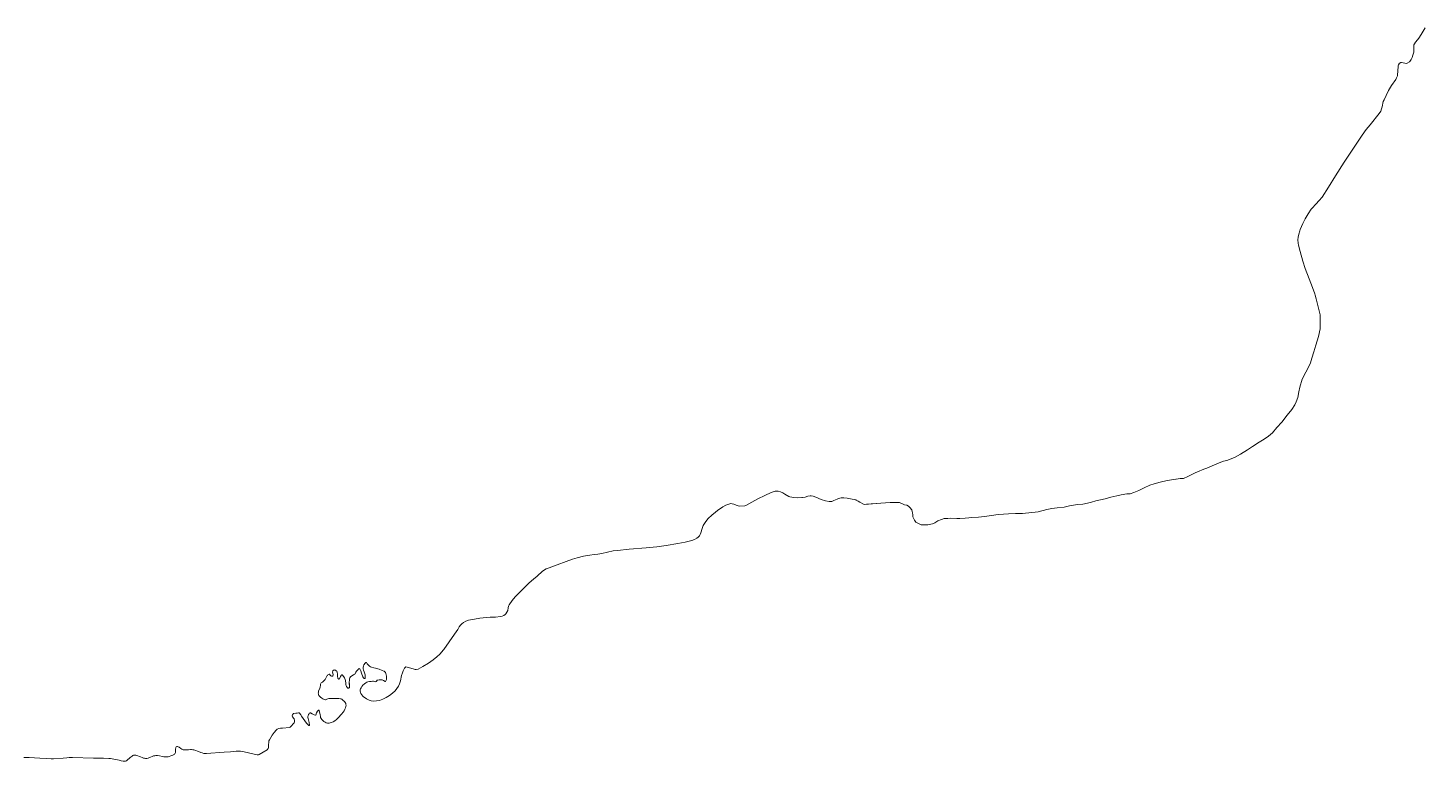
# Model space of a CAD drawing. Header units: metres. Extents: x 3 to 1027712, y 40 to 4430649.
# Drawn here: x 1022447.5 to 1022864.3, y 4429827.6 to 4430046.9 of the extents above; entities that cross this region are included whole.
import ezdxf

# ---------------------------------------------------------------- set-up
doc = ezdxf.new("R2010")
doc.units = ezdxf.units.M
doc.header["$MEASUREMENT"] = 0
doc.layers.add('RN_LIC_5_km', color=7, linetype='Continuous', lineweight=9, true_color=0xe5f2bf)
doc.layers.add('RN_ZEPA_5_km', color=7, linetype='Continuous', lineweight=9, true_color=0xc2d3f2)

msp = doc.modelspace()

# ---------------------------------------------------------------- linework, layer by layer
at = {"layer": 'RN_LIC_5_km'}
msp.add_lwpolyline([(1022865.21, 4430046.88), (1022864.01, 4430044.94), (1022863.32, 4430043.83), (1022862.95, 4430043.33), (1022862.32, 4430042.57), (1022861.98, 4430042.07), (1022861.87, 4430041.81), (1022861.79, 4430041.25), (1022861.84, 4430040.36), (1022861.78, 4430039.63), (1022861.57, 4430038.75), (1022861.35, 4430038.02), (1022861.05, 4430037.4), (1022860.67, 4430036.86), (1022860.5, 4430036.68), (1022859.84, 4430036.34), (1022859.62, 4430036.27), (1022858.62, 4430036.4), (1022858.17, 4430036.51), (1022857.94, 4430036.5), (1022857.62, 4430036.33), (1022857.57, 4430036.29), (1022857.28, 4430035.87), (1022857.14, 4430035.53), (1022857, 4430033.88), (1022856.99, 4430032.98), (1022856.91, 4430032.5), (1022856.69, 4430031.94), (1022856.41, 4430031.48), (1022855.19, 4430029.65), (1022854.3, 4430028.19), (1022854.17, 4430027.94), (1022852.95, 4430025.39), (1022852.7, 4430024.82), (1022852.33, 4430023.29), (1022852.17, 4430022.63), (1022851.91, 4430022.01), (1022851.47, 4430021.31), (1022848.74, 4430017.87), (1022847.56, 4430016.45), (1022846.33, 4430014.78), (1022841.03, 4430006.73), (1022838.37, 4430002.63), (1022836.27, 4429999.22), (1022834.44, 4429996.27), (1022834.35, 4429996.13), (1022833.67, 4429995.31), (1022832.39, 4429994.05), (1022831.5, 4429993.07), (1022831.18, 4429992.65), (1022830.2, 4429991.24), (1022829.32, 4429989.77), (1022828.62, 4429988.4), (1022827.84, 4429986.55), (1022827.71, 4429986.2), (1022827.41, 4429985.19), (1022827.24, 4429984.29), (1022827.18, 4429983.51), (1022827.27, 4429982.52), (1022827.38, 4429981.95), (1022827.82, 4429980), (1022828.64, 4429977.1), (1022828.65, 4429977.08), (1022829.34, 4429974.96), (1022830.53, 4429971.8), (1022831.54, 4429969.29), (1022832.24, 4429967.34), (1022832.37, 4429966.92), (1022832.62, 4429965.83), (1022833.85, 4429961.08), (1022833.86, 4429959.55), (1022833.87, 4429958.11), (1022833.86, 4429956.85), (1022833.3, 4429954.56), (1022832.57, 4429952), (1022831.9, 4429949.97), (1022831.3, 4429948.13), (1022830.94, 4429946.76), (1022830.31, 4429945.45), (1022829.51, 4429943.96), (1022828.48, 4429941.82), (1022827.75, 4429939.43), (1022827.48, 4429938.06), (1022827.15, 4429936.33), (1022826.69, 4429935.04), (1022826.21, 4429934.19), (1022825.31, 4429932.78), (1022823.99, 4429931.07), (1022822.33, 4429928.98), (1022820.91, 4429927.36), (1022819.58, 4429925.74), (1022818.38, 4429924.76), (1022817.09, 4429923.86), (1022815.54, 4429922.94), (1022813.64, 4429921.74), (1022812.08, 4429920.73), (1022810.01, 4429919.42), (1022808.19, 4429918.4), (1022805.91, 4429917.52), (1022804.94, 4429917.28), (1022803.62, 4429916.83), (1022801.52, 4429915.88), (1022800.47, 4429915.45), (1022798.54, 4429914.69), (1022797.66, 4429914.36), (1022796.44, 4429913.83), (1022794.87, 4429913), (1022794.26, 4429912.69), (1022792.95, 4429912.15), (1022792.05, 4429912.09), (1022790.09, 4429911.78), (1022788.13, 4429911.56), (1022786, 4429911.05), (1022784.23, 4429910.57), (1022782.92, 4429910.12), (1022781.17, 4429909.29), (1022779.6, 4429908.55), (1022778.11, 4429907.91), (1022777.06, 4429907.57), (1022776.07, 4429907.5), (1022774.38, 4429907.21), (1022773.05, 4429906.94), (1022771.27, 4429906.55), (1022769.6, 4429906.08), (1022766.76, 4429905.44), (1022765.43, 4429905.08), (1022764.29, 4429904.73), (1022762.86, 4429904.45), (1022761.25, 4429904.35), (1022758.85, 4429903.91), (1022757.26, 4429903.54), (1022755.2, 4429903.31), (1022753.6, 4429903.11), (1022752.08, 4429902.83), (1022749.51, 4429902.2), (1022744.87, 4429901.62), (1022743.97, 4429901.65), (1022742.71, 4429901.66), (1022740.65, 4429901.52), (1022739.13, 4429901.41), (1022737.6, 4429901.31), (1022735.55, 4429901.08), (1022734.21, 4429900.9), (1022732.6, 4429900.7), (1022731.71, 4429900.56), (1022729.74, 4429900.42), (1022728.76, 4429900.36), (1022727.68, 4429900.28), (1022726.07, 4429900.17), (1022725.17, 4429900.2), (1022723.36, 4429900.26), (1022722.47, 4429900.2), (1022721.39, 4429900.13), (1022720.6, 4429899.9), (1022719.55, 4429899.46), (1022718.6, 4429898.86), (1022717.9, 4429898.54), (1022716.57, 4429898.27), (1022715.4, 4429898.29), (1022714.59, 4429898.23), (1022714.5, 4429898.22), (1022713, 4429899.11), (1022712.6, 4429899.63), (1022712.29, 4429900.24), (1022712.08, 4429900.67), (1022712.04, 4429901.3), (1022711.92, 4429901.83), (1022711.89, 4429902.28), (1022711.77, 4429902.72), (1022711.17, 4429903.49), (1022710.79, 4429903.83), (1022710.23, 4429904.15), (1022709.59, 4429904.29), (1022708.04, 4429904.9), (1022706.7, 4429904.99), (1022705.23, 4429904.98), (1022702.45, 4429904.75), (1022698.22, 4429904.42), (1022697.63, 4429904.38), (1022697.59, 4429904.37), (1022697.28, 4429904.4), (1022696.24, 4429905.02), (1022695.75, 4429905.38), (1022695.16, 4429905.66), (1022694.98, 4429905.7), (1022693.4, 4429906.09), (1022692.38, 4429906.27), (1022691.38, 4429906.34), (1022690.67, 4429906.3), (1022689.84, 4429906.13), (1022689.44, 4429905.99), (1022688.42, 4429905.5), (1022687.81, 4429905.27), (1022687.54, 4429905.22), (1022687.01, 4429905.22), (1022685.91, 4429905.46), (1022684.63, 4429905.86), (1022683.01, 4429906.52), (1022682.24, 4429906.82), (1022681.62, 4429906.97), (1022681.39, 4429906.98), (1022680.64, 4429906.85), (1022679.83, 4429906.57), (1022679.08, 4429906.42), (1022678.84, 4429906.4), (1022677.48, 4429906.37), (1022676.46, 4429906.43), (1022675.31, 4429906.62), (1022674.96, 4429906.71), (1022673.78, 4429907.46), (1022673.18, 4429907.82), (1022672.45, 4429908.11), (1022671.83, 4429908.31), (1022671.43, 4429908.36), (1022670.9, 4429908.31), (1022669.72, 4429907.91), (1022667.79, 4429907.05), (1022665.74, 4429906.03), (1022662.14, 4429904.03), (1022661.79, 4429903.91), (1022660.13, 4429903.85), (1022660.12, 4429903.85), (1022659.24, 4429904.12), (1022658.5, 4429904.46), (1022658.06, 4429904.59), (1022657.64, 4429904.6), (1022657.03, 4429904.45), (1022656.15, 4429904.12), (1022655.29, 4429903.67), (1022653.7, 4429902.59), (1022653.05, 4429902.09), (1022651.93, 4429901.15), (1022650.91, 4429900.15), (1022650.13, 4429899.25), (1022649.73, 4429898.68), (1022649.4, 4429898.06), (1022649.07, 4429897.13), (1022648.68, 4429895.9), (1022648.48, 4429895.41), (1022648.25, 4429894.98), (1022647.88, 4429894.57), (1022647.46, 4429894.25), (1022646.74, 4429893.84), (1022645.98, 4429893.54), (1022643.96, 4429893.07), (1022641.77, 4429892.66), (1022638.35, 4429892.08), (1022635.56, 4429891.7), (1022632.34, 4429891.37), (1022627.26, 4429890.97), (1022623.78, 4429890.62), (1022622.52, 4429890.46), (1022619.11, 4429889.71), (1022617.84, 4429889.46), (1022616.83, 4429889.35), (1022615.52, 4429889.21), (1022613.65, 4429888.86), (1022611.7, 4429888.4), (1022610.32, 4429888), (1022603.82, 4429885.56), (1022603.62, 4429885.48), (1022602.43, 4429885.06), (1022601.91, 4429884.82), (1022601.24, 4429884.36), (1022599.81, 4429883), (1022599.71, 4429882.92), (1022599.62, 4429882.84), (1022598.75, 4429882.15), (1022597.22, 4429880.79), (1022595.74, 4429879.34), (1022593.2, 4429876.71), (1022592.31, 4429875.64), (1022591.36, 4429874.34), (1022591.18, 4429873.9), (1022591.1, 4429873.42), (1022590.94, 4429872.66), (1022590.73, 4429872.11), (1022590.42, 4429871.61), (1022590.23, 4429871.42), (1022589.79, 4429871.14), (1022589.33, 4429870.98), (1022588.75, 4429870.87), (1022587.3, 4429870.7), (1022585.68, 4429870.61), (1022582.64, 4429870.35), (1022581, 4429870.1), (1022579.2, 4429869.72), (1022578.44, 4429869.44), (1022577.72, 4429869.05), (1022577.19, 4429868.64), (1022576.85, 4429868.29), (1022576.47, 4429867.77), (1022576.02, 4429866.99), (1022575.06, 4429865.56), (1022571.86, 4429861.01), (1022571.78, 4429860.9), (1022570.67, 4429859.62), (1022569.78, 4429858.79), (1022568.63, 4429857.89), (1022567.22, 4429856.93), (1022565.56, 4429855.94), (1022564.16, 4429855.14), (1022563.63, 4429855.01), (1022563.28, 4429855.05), (1022562.67, 4429855.24), (1022560.54, 4429855.76), (1022560.36, 4429855.67), (1022560.13, 4429855.45), (1022560.12, 4429855.44), (1022559.67, 4429854.6), (1022559.46, 4429854), (1022559.23, 4429853.2), (1022558.89, 4429851.66), (1022558.62, 4429850.7), (1022558.31, 4429850.02), (1022557.84, 4429849.3), (1022557.27, 4429848.64), (1022556.53, 4429847.96), (1022555.63, 4429847.27), (1022554.57, 4429846.6), (1022553.6, 4429846.13), (1022552.6, 4429845.78), (1022551.76, 4429845.6), (1022550.94, 4429845.55), (1022550.13, 4429845.64), (1022549.53, 4429845.83), (1022548.94, 4429846.11), (1022548.76, 4429846.23), (1022547.76, 4429846.89), (1022547.65, 4429847.02), (1022547.29, 4429847.47), (1022547.07, 4429847.84), (1022546.91, 4429848.21), (1022546.85, 4429848.52), (1022546.85, 4429848.6), (1022546.87, 4429848.97), (1022546.95, 4429849.21), (1022547.11, 4429849.52), (1022547.36, 4429849.9), (1022547.68, 4429850.28), (1022548.11, 4429850.71), (1022548.52, 4429851.02), (1022548.81, 4429851.17), (1022549.16, 4429851.3), (1022549.59, 4429851.39), (1022550.17, 4429851.46), (1022550.54, 4429851.51), (1022550.79, 4429851.47), (1022551.01, 4429851.39), (1022551.45, 4429851.29), (1022551.61, 4429851.38), (1022551.7, 4429851.5), (1022551.97, 4429851.79), (1022552.09, 4429851.82), (1022552.54, 4429851.89), (1022552.96, 4429851.91), (1022553.4, 4429851.89), (1022553.61, 4429851.8), (1022553.78, 4429851.68), (1022554.27, 4429851.41), (1022554.36, 4429851.43), (1022554.4, 4429851.46), (1022554.53, 4429851.61), (1022554.62, 4429851.8), (1022554.69, 4429852.05), (1022554.7, 4429852.12), (1022554.75, 4429852.65), (1022554.73, 4429853.02), (1022554.66, 4429853.43), (1022554.53, 4429853.79), (1022554.4, 4429854.06), (1022554.19, 4429854.34), (1022554.03, 4429854.48), (1022553.96, 4429854.52), (1022553.44, 4429854.74), (1022552.49, 4429855.08), (1022551.45, 4429855.4), (1022550.92, 4429855.55), (1022550.24, 4429855.72), (1022549.96, 4429855.84), (1022549.65, 4429856.04), (1022549.35, 4429856.31), (1022548.96, 4429856.71), (1022548.87, 4429856.87), (1022548.78, 4429857.12), (1022548.71, 4429857.12), (1022548.57, 4429857.09), (1022548.4, 4429856.98), (1022548.19, 4429856.77), (1022547.99, 4429856.5), (1022547.93, 4429856.38), (1022547.8, 4429856.03), (1022547.75, 4429855.68), (1022547.74, 4429855.34), (1022547.76, 4429855.21), (1022547.86, 4429854.76), (1022548.02, 4429854.33), (1022548.33, 4429853.44), (1022548.37, 4429853.14), (1022548.36, 4429852.78), (1022548.3, 4429852.45), (1022548.19, 4429852.35), (1022548.08, 4429852.35), (1022547.91, 4429852.37), (1022547.8, 4429852.45), (1022547.79, 4429852.49), (1022547.66, 4429852.79), (1022547.27, 4429853.92), (1022547.04, 4429854.58), (1022546.78, 4429855.17), (1022546.68, 4429855.25), (1022546.56, 4429855.27), (1022546.42, 4429855.25), (1022546.37, 4429855.22), (1022546.2, 4429855.05), (1022545.79, 4429854.53), (1022545.59, 4429854.24), (1022545.46, 4429853.95), (1022545.31, 4429853.71), (1022545.15, 4429853.59), (1022544.82, 4429853.38), (1022544.3, 4429853.1), (1022543.92, 4429852.82), (1022543.74, 4429852.5), (1022543.65, 4429852.24), (1022543.61, 4429851.92), (1022543.58, 4429851.1), (1022543.62, 4429850.59), (1022543.67, 4429849.79), (1022543.62, 4429849.65), (1022543.51, 4429849.51), (1022543.46, 4429849.48), (1022543.32, 4429849.44), (1022543.2, 4429849.47), (1022543.05, 4429849.56), (1022542.77, 4429849.94), (1022542.66, 4429850.2), (1022542.58, 4429850.45), (1022542.51, 4429850.8), (1022542.41, 4429851.7), (1022542.32, 4429852.03), (1022542.13, 4429852.51), (1022541.97, 4429852.78), (1022541.56, 4429853.33), (1022541.41, 4429853.45), (1022541.31, 4429853.43), (1022541.28, 4429853.41), (1022541.13, 4429853.18), (1022540.97, 4429852.91), (1022540.54, 4429852.15), (1022540.46, 4429852.11), (1022540.37, 4429852.15), (1022540.24, 4429852.27), (1022540.19, 4429852.38), (1022540.13, 4429852.56), (1022540.09, 4429852.91), (1022540.04, 4429853.57), (1022539.92, 4429854.18), (1022539.82, 4429854.46), (1022539.66, 4429854.65), (1022539.5, 4429854.76), (1022539.27, 4429854.84), (1022539.06, 4429854.86), (1022538.92, 4429854.83), (1022538.79, 4429854.73), (1022538.67, 4429854.58), (1022538.63, 4429854.49), (1022538.58, 4429854.31), (1022538.61, 4429854.16), (1022538.68, 4429853.95), (1022538.81, 4429853.44), (1022538.8, 4429853.39), (1022538.68, 4429853.14), (1022538.56, 4429853.04), (1022538.42, 4429853.01), (1022538.3, 4429853.04), (1022538.09, 4429853.16), (1022538.01, 4429853.22), (1022537.88, 4429853.35), (1022537.69, 4429853.57), (1022537.6, 4429853.56), (1022537.42, 4429853.51), (1022537.22, 4429853.38), (1022537.04, 4429853.22), (1022537.01, 4429853.18), (1022536.81, 4429852.83), (1022536.61, 4429852.39), (1022536.35, 4429851.98), (1022535.88, 4429851.47), (1022535.58, 4429851.24), (1022535.22, 4429850.97), (1022535.07, 4429850.77), (1022534.99, 4429850.59), (1022534.94, 4429850.27), (1022534.88, 4429849.74), (1022534.81, 4429849.38), (1022534.68, 4429849.11), (1022534.41, 4429848.51), (1022534.34, 4429848.23), (1022534.32, 4429847.92), (1022534.35, 4429847.71), (1022534.42, 4429847.42), (1022534.52, 4429847.23), (1022534.65, 4429847.07), (1022535.01, 4429846.7), (1022535.38, 4429846.4), (1022535.7, 4429846.2), (1022536.05, 4429846.05), (1022536.35, 4429845.98), (1022536.49, 4429845.97), (1022536.72, 4429846), (1022536.92, 4429846.09), (1022537.5, 4429846.31), (1022537.7, 4429846.32), (1022539.28, 4429846.32), (1022539.8, 4429846.31), (1022540.51, 4429846.33), (1022540.94, 4429846.28), (1022541.18, 4429846.19), (1022541.32, 4429846.11), (1022541.76, 4429845.77), (1022542.12, 4429845.41), (1022542.37, 4429845.09), (1022542.51, 4429844.81), (1022542.58, 4429844.53), (1022542.61, 4429844.35), (1022542.56, 4429843.96), (1022542.47, 4429843.57), (1022542.3, 4429843.17), (1022542.05, 4429842.69), (1022541.71, 4429842.2), (1022541.26, 4429841.63), (1022541.2, 4429841.55), (1022540.33, 4429840.62), (1022539.76, 4429840.09), (1022539.26, 4429839.7), (1022538.77, 4429839.39), (1022538.27, 4429839.14), (1022537.87, 4429839.02), (1022537.62, 4429838.96), (1022537.3, 4429838.94), (1022537.03, 4429838.98), (1022536.69, 4429839.09), (1022536.34, 4429839.26), (1022536.01, 4429839.48), (1022535.61, 4429839.82), (1022535.37, 4429840.09), (1022535.14, 4429840.39), (1022535.03, 4429840.67), (1022534.95, 4429840.99), (1022534.85, 4429841.54), (1022534.79, 4429841.86), (1022534.56, 4429842.78), (1022534.47, 4429842.84), (1022534.39, 4429842.83), (1022534.26, 4429842.72), (1022534.07, 4429842.5), (1022533.79, 4429842.09), (1022533.71, 4429841.87), (1022533.66, 4429841.59), (1022533.56, 4429841.34), (1022533.48, 4429841.32), (1022533.06, 4429841.45), (1022532.45, 4429841.71), (1022532.02, 4429842.03), (1022531.93, 4429842.03), (1022531.8, 4429841.97), (1022531.64, 4429841.84), (1022531.47, 4429841.6), (1022531.41, 4429841.52), (1022531.26, 4429841.18), (1022531.22, 4429840.95), (1022531.23, 4429840.65), (1022531.28, 4429840.38), (1022531.56, 4429839.19), (1022531.7, 4429838.36), (1022531.62, 4429838.26), (1022531.54, 4429838.28), (1022531.37, 4429838.39), (1022531.11, 4429838.63), (1022530.82, 4429838.96), (1022529.28, 4429841.08), (1022529.09, 4429841.44), (1022528.74, 4429841.97), (1022528.64, 4429842.04), (1022528.58, 4429842.06), (1022528.4, 4429842.07), (1022528.05, 4429841.98), (1022527.65, 4429841.92), (1022526.95, 4429841.8), (1022526.79, 4429841.71), (1022526.68, 4429841.58), (1022526.6, 4429841.4), (1022526.54, 4429841.17), (1022526.54, 4429841.02), (1022526.59, 4429840.88), (1022527.04, 4429840.4), (1022527.09, 4429840.25), (1022527.22, 4429839.79), (1022527.25, 4429839.49), (1022527.19, 4429839.25), (1022527.09, 4429839.03), (1022525.99, 4429837.82), (1022525.92, 4429837.75), (1022525.75, 4429837.62), (1022523.6, 4429837.49), (1022523, 4429837.49), (1022522.55, 4429837.41), (1022522.06, 4429837.15), (1022521.76, 4429836.88), (1022521.1, 4429836.17), (1022520.54, 4429835.41), (1022519.72, 4429833.95), (1022519.56, 4429833.63), (1022519.43, 4429832.09), (1022519.39, 4429831.61), (1022519.31, 4429831.33), (1022519.02, 4429831.02), (1022516.62, 4429829.6), (1022516.47, 4429829.51), (1022516.2, 4429829.46), (1022516.09, 4429829.48), (1022512.2, 4429830.39), (1022511.57, 4429830.51), (1022511.1, 4429830.56), (1022510.46, 4429830.58), (1022509.82, 4429830.57), (1022509.02, 4429830.52), (1022508.05, 4429830.43), (1022506.16, 4429830.26), (1022500.91, 4429829.85), (1022500.87, 4429829.84), (1022500.41, 4429829.87), (1022500.08, 4429829.93), (1022499.63, 4429830.05), (1022499.19, 4429830.21), (1022498.53, 4429830.47), (1022497.43, 4429830.89), (1022497.1, 4429830.97), (1022496.85, 4429831.02), (1022496.46, 4429831.05), (1022496.07, 4429831.05), (1022495.52, 4429831.01), (1022494.15, 4429830.95), (1022493.94, 4429830.98), (1022493.73, 4429831.06), (1022493.53, 4429831.16), (1022493.27, 4429831.34), (1022492.69, 4429831.75), (1022492.39, 4429831.92), (1022492.21, 4429831.97), (1022492.05, 4429831.99), (1022492, 4429831.98), (1022491.86, 4429831.91), (1022491.79, 4429831.83), (1022491.75, 4429831.72), (1022491.7, 4429831.51), (1022491.68, 4429831.27), (1022491.65, 4429830.71), (1022491.59, 4429830.17), (1022491.51, 4429829.94), (1022491.39, 4429829.75), (1022491.28, 4429829.65), (1022491.22, 4429829.61), (1022490.81, 4429829.41), (1022490.2, 4429829.14), (1022489.78, 4429829), (1022489.43, 4429828.91), (1022489.08, 4429828.86), (1022488.87, 4429828.84), (1022488.52, 4429828.85), (1022488.16, 4429828.89), (1022487.71, 4429828.97), (1022486.81, 4429829.17), (1022486.27, 4429829.26), (1022485.92, 4429829.28), (1022485.74, 4429829.27), (1022485.42, 4429829.23), (1022485.09, 4429829.14), (1022484.7, 4429829), (1022484.14, 4429828.76), (1022483.43, 4429828.49), (1022483.11, 4429828.42), (1022482.98, 4429828.4), (1022482.68, 4429828.4), (1022482.37, 4429828.44), (1022482.06, 4429828.52), (1022481.65, 4429828.67), (1022481.13, 4429828.9), (1022480.12, 4429829.32), (1022479.82, 4429829.39), (1022479.52, 4429829.41), (1022479.35, 4429829.41), (1022479.08, 4429829.35), (1022478.91, 4429829.27), (1022478.66, 4429829.12), (1022478.42, 4429828.93), (1022478.09, 4429828.65), (1022477.12, 4429827.82), (1022476.96, 4429827.72), (1022476.69, 4429827.63), (1022476.51, 4429827.6), (1022476.39, 4429827.6), (1022476.02, 4429827.64), (1022475.4, 4429827.74), (1022474.77, 4429827.87), (1022472.21, 4429828.39), (1022471.95, 4429828.41), (1022471.73, 4429828.42), (1022470.1, 4429828.46), (1022467.12, 4429828.52), (1022460.84, 4429828.68), (1022459.84, 4429828.67), (1022459.17, 4429828.63), (1022458.01, 4429828.52), (1022455.18, 4429828.3), (1022454.68, 4429828.3), (1022454.51, 4429828.31), (1022452.94, 4429828.38), (1022451.03, 4429828.49), (1022447.87, 4429828.66), (1022446.27, 4429828.71)], dxfattribs=at)
at = {"layer": 'RN_ZEPA_5_km'}
msp.add_lwpolyline([(1022865.21, 4430046.88), (1022864.01, 4430044.94), (1022863.32, 4430043.83), (1022862.95, 4430043.33), (1022862.32, 4430042.57), (1022861.98, 4430042.07), (1022861.87, 4430041.81), (1022861.79, 4430041.25), (1022861.84, 4430040.36), (1022861.78, 4430039.63), (1022861.57, 4430038.75), (1022861.35, 4430038.02), (1022861.05, 4430037.4), (1022860.67, 4430036.86), (1022860.5, 4430036.68), (1022859.84, 4430036.34), (1022859.62, 4430036.27), (1022858.62, 4430036.4), (1022858.17, 4430036.51), (1022857.94, 4430036.5), (1022857.62, 4430036.33), (1022857.57, 4430036.29), (1022857.28, 4430035.87), (1022857.14, 4430035.53), (1022857, 4430033.88), (1022856.99, 4430032.98), (1022856.91, 4430032.5), (1022856.69, 4430031.94), (1022856.41, 4430031.48), (1022855.19, 4430029.65), (1022854.3, 4430028.19), (1022854.17, 4430027.94), (1022852.95, 4430025.39), (1022852.7, 4430024.82), (1022852.33, 4430023.29), (1022852.17, 4430022.63), (1022851.91, 4430022.01), (1022851.47, 4430021.31), (1022848.74, 4430017.87), (1022847.56, 4430016.45), (1022846.33, 4430014.78), (1022841.03, 4430006.73), (1022838.37, 4430002.63), (1022836.27, 4429999.22), (1022834.44, 4429996.27), (1022834.35, 4429996.13), (1022833.67, 4429995.31), (1022832.39, 4429994.05), (1022831.5, 4429993.07), (1022831.18, 4429992.65), (1022830.2, 4429991.24), (1022829.32, 4429989.77), (1022828.62, 4429988.4), (1022827.84, 4429986.55), (1022827.71, 4429986.2), (1022827.41, 4429985.19), (1022827.24, 4429984.29), (1022827.18, 4429983.51), (1022827.27, 4429982.52), (1022827.38, 4429981.95), (1022827.82, 4429980), (1022828.65, 4429977.08), (1022829.34, 4429974.96), (1022830.53, 4429971.8), (1022831.54, 4429969.29), (1022832.24, 4429967.34), (1022832.37, 4429966.92), (1022832.62, 4429965.83), (1022833.85, 4429961.08), (1022833.86, 4429959.55), (1022833.87, 4429958.11), (1022833.86, 4429956.85), (1022833.3, 4429954.56), (1022832.57, 4429952), (1022831.9, 4429949.97), (1022831.3, 4429948.13), (1022830.94, 4429946.76), (1022830.31, 4429945.45), (1022829.51, 4429943.96), (1022828.48, 4429941.82), (1022827.75, 4429939.43), (1022827.48, 4429938.06), (1022827.15, 4429936.33), (1022826.69, 4429935.04), (1022826.21, 4429934.19), (1022825.31, 4429932.78), (1022823.99, 4429931.07), (1022822.33, 4429928.98), (1022820.91, 4429927.36), (1022819.58, 4429925.74), (1022818.38, 4429924.76), (1022817.09, 4429923.86), (1022815.54, 4429922.94), (1022813.64, 4429921.74), (1022812.08, 4429920.73), (1022810.01, 4429919.42), (1022808.19, 4429918.4), (1022805.91, 4429917.52), (1022804.94, 4429917.28), (1022803.62, 4429916.83), (1022801.52, 4429915.88), (1022800.47, 4429915.45), (1022798.54, 4429914.69), (1022797.66, 4429914.36), (1022796.44, 4429913.83), (1022794.87, 4429913), (1022794.26, 4429912.69), (1022792.95, 4429912.15), (1022792.05, 4429912.09), (1022791.97, 4429912.08), (1022790.09, 4429911.78), (1022788.13, 4429911.56), (1022786, 4429911.05), (1022784.23, 4429910.57), (1022782.92, 4429910.12), (1022781.17, 4429909.29), (1022779.6, 4429908.55), (1022778.11, 4429907.91), (1022777.06, 4429907.57), (1022776.07, 4429907.5), (1022774.38, 4429907.21), (1022773.05, 4429906.94), (1022771.27, 4429906.55), (1022769.6, 4429906.08), (1022766.76, 4429905.44), (1022765.43, 4429905.08), (1022764.29, 4429904.73), (1022762.86, 4429904.45), (1022761.25, 4429904.35), (1022758.85, 4429903.91), (1022757.26, 4429903.54), (1022755.2, 4429903.31), (1022753.59, 4429903.11), (1022752.08, 4429902.83), (1022749.51, 4429902.2), (1022744.87, 4429901.62), (1022743.97, 4429901.65), (1022742.71, 4429901.66), (1022740.65, 4429901.52), (1022739.13, 4429901.41), (1022737.6, 4429901.31), (1022735.55, 4429901.08), (1022734.21, 4429900.9), (1022732.6, 4429900.7), (1022731.71, 4429900.56), (1022729.74, 4429900.42), (1022728.76, 4429900.36), (1022727.68, 4429900.28), (1022726.07, 4429900.17), (1022725.17, 4429900.2), (1022723.36, 4429900.26), (1022722.47, 4429900.2), (1022721.39, 4429900.13), (1022720.6, 4429899.9), (1022719.55, 4429899.46), (1022718.6, 4429898.86), (1022717.9, 4429898.54), (1022716.57, 4429898.27), (1022715.39, 4429898.29), (1022714.59, 4429898.23), (1022714.5, 4429898.22), (1022713, 4429899.11), (1022712.6, 4429899.63), (1022712.29, 4429900.24), (1022712.08, 4429900.67), (1022712.04, 4429901.3), (1022711.92, 4429901.83), (1022711.89, 4429902.28), (1022711.77, 4429902.72), (1022711.17, 4429903.49), (1022710.79, 4429903.83), (1022710.23, 4429904.15), (1022709.59, 4429904.29), (1022708.04, 4429904.9), (1022706.7, 4429904.99), (1022705.23, 4429904.98), (1022702.45, 4429904.75), (1022701.18, 4429904.65), (1022697.63, 4429904.38), (1022697.59, 4429904.37), (1022697.28, 4429904.4), (1022696.24, 4429905.02), (1022695.75, 4429905.38), (1022695.16, 4429905.66), (1022694.98, 4429905.7), (1022693.4, 4429906.09), (1022692.38, 4429906.27), (1022691.38, 4429906.34), (1022690.67, 4429906.3), (1022689.84, 4429906.13), (1022689.44, 4429905.99), (1022688.42, 4429905.5), (1022687.81, 4429905.27), (1022687.54, 4429905.22), (1022687.01, 4429905.22), (1022685.91, 4429905.46), (1022684.63, 4429905.86), (1022683.01, 4429906.52), (1022682.24, 4429906.82), (1022681.62, 4429906.97), (1022681.39, 4429906.98), (1022680.64, 4429906.85), (1022679.83, 4429906.57), (1022679.08, 4429906.42), (1022678.84, 4429906.4), (1022677.48, 4429906.37), (1022676.46, 4429906.43), (1022675.31, 4429906.62), (1022674.96, 4429906.71), (1022673.78, 4429907.46), (1022673.18, 4429907.82), (1022672.45, 4429908.11), (1022671.83, 4429908.31), (1022671.43, 4429908.36), (1022670.9, 4429908.31), (1022669.72, 4429907.91), (1022667.79, 4429907.05), (1022665.74, 4429906.03), (1022662.14, 4429904.03), (1022661.79, 4429903.91), (1022660.13, 4429903.85), (1022660.12, 4429903.85), (1022659.24, 4429904.12), (1022658.5, 4429904.46), (1022658.06, 4429904.59), (1022657.64, 4429904.6), (1022657.03, 4429904.45), (1022656.15, 4429904.12), (1022655.29, 4429903.67), (1022653.7, 4429902.59), (1022653.05, 4429902.09), (1022651.93, 4429901.15), (1022650.91, 4429900.15), (1022650.13, 4429899.25), (1022649.73, 4429898.68), (1022649.4, 4429898.06), (1022649.07, 4429897.13), (1022648.68, 4429895.9), (1022648.48, 4429895.41), (1022648.25, 4429894.98), (1022647.88, 4429894.57), (1022647.46, 4429894.25), (1022646.74, 4429893.84), (1022645.98, 4429893.54), (1022643.96, 4429893.07), (1022641.77, 4429892.66), (1022638.35, 4429892.08), (1022635.56, 4429891.7), (1022632.34, 4429891.37), (1022627.26, 4429890.97), (1022623.78, 4429890.62), (1022622.52, 4429890.46), (1022619.11, 4429889.71), (1022617.84, 4429889.46), (1022616.83, 4429889.35), (1022615.52, 4429889.21), (1022613.65, 4429888.86), (1022611.7, 4429888.4), (1022610.32, 4429888), (1022603.82, 4429885.56), (1022603.62, 4429885.48), (1022602.43, 4429885.06), (1022601.91, 4429884.82), (1022601.24, 4429884.36), (1022599.81, 4429883), (1022599.71, 4429882.92), (1022599.62, 4429882.84), (1022598.75, 4429882.15), (1022597.22, 4429880.79), (1022595.74, 4429879.34), (1022593.2, 4429876.71), (1022592.31, 4429875.64), (1022591.36, 4429874.34), (1022591.18, 4429873.9), (1022591.1, 4429873.42), (1022590.94, 4429872.66), (1022590.73, 4429872.11), (1022590.42, 4429871.61), (1022590.23, 4429871.42), (1022589.79, 4429871.14), (1022589.33, 4429870.98), (1022588.75, 4429870.87), (1022587.3, 4429870.7), (1022585.68, 4429870.61), (1022582.64, 4429870.35), (1022581, 4429870.1), (1022579.2, 4429869.72), (1022578.44, 4429869.44), (1022577.72, 4429869.05), (1022577.19, 4429868.64), (1022576.85, 4429868.29), (1022576.47, 4429867.77), (1022576.02, 4429866.99), (1022575.06, 4429865.56), (1022571.86, 4429861.01), (1022571.78, 4429860.9), (1022570.67, 4429859.62), (1022569.78, 4429858.79), (1022568.63, 4429857.89), (1022567.22, 4429856.93), (1022565.56, 4429855.94), (1022564.16, 4429855.14), (1022563.63, 4429855.01), (1022563.28, 4429855.05), (1022562.67, 4429855.24), (1022560.54, 4429855.76), (1022560.36, 4429855.67), (1022560.13, 4429855.45), (1022560.12, 4429855.44), (1022559.67, 4429854.6), (1022559.46, 4429854), (1022559.23, 4429853.2), (1022558.89, 4429851.66), (1022558.62, 4429850.7), (1022558.31, 4429850.02), (1022557.84, 4429849.3), (1022557.27, 4429848.64), (1022556.53, 4429847.96), (1022555.63, 4429847.27), (1022554.57, 4429846.6), (1022553.6, 4429846.13), (1022552.6, 4429845.78), (1022551.76, 4429845.6), (1022550.94, 4429845.55), (1022550.13, 4429845.64), (1022549.53, 4429845.83), (1022548.94, 4429846.11), (1022548.76, 4429846.23), (1022547.76, 4429846.89), (1022547.65, 4429847.02), (1022547.29, 4429847.47), (1022547.07, 4429847.84), (1022546.91, 4429848.21), (1022546.85, 4429848.52), (1022546.85, 4429848.6), (1022546.87, 4429848.97), (1022546.95, 4429849.21), (1022547.11, 4429849.52), (1022547.36, 4429849.9), (1022547.68, 4429850.28), (1022548.11, 4429850.71), (1022548.52, 4429851.02), (1022548.8, 4429851.17), (1022549.16, 4429851.3), (1022549.59, 4429851.39), (1022550.54, 4429851.51), (1022550.79, 4429851.47), (1022551.01, 4429851.39), (1022551.45, 4429851.29), (1022551.61, 4429851.38), (1022551.7, 4429851.5), (1022551.97, 4429851.79), (1022552.09, 4429851.82), (1022552.54, 4429851.89), (1022552.96, 4429851.91), (1022553.4, 4429851.89), (1022553.61, 4429851.8), (1022553.78, 4429851.68), (1022554.27, 4429851.41), (1022554.36, 4429851.43), (1022554.4, 4429851.46), (1022554.53, 4429851.61), (1022554.62, 4429851.8), (1022554.69, 4429852.05), (1022554.7, 4429852.12), (1022554.75, 4429852.65), (1022554.73, 4429853.02), (1022554.66, 4429853.43), (1022554.53, 4429853.79), (1022554.4, 4429854.06), (1022554.19, 4429854.34), (1022554.03, 4429854.48), (1022553.96, 4429854.52), (1022553.44, 4429854.74), (1022552.49, 4429855.08), (1022551.45, 4429855.4), (1022550.92, 4429855.55), (1022550.24, 4429855.72), (1022549.96, 4429855.84), (1022549.65, 4429856.04), (1022549.35, 4429856.31), (1022548.96, 4429856.71), (1022548.87, 4429856.87), (1022548.78, 4429857.12), (1022548.71, 4429857.12), (1022548.57, 4429857.09), (1022548.4, 4429856.98), (1022548.19, 4429856.77), (1022547.99, 4429856.5), (1022547.93, 4429856.38), (1022547.8, 4429856.03), (1022547.75, 4429855.68), (1022547.74, 4429855.34), (1022547.76, 4429855.21), (1022547.86, 4429854.76), (1022548.02, 4429854.33), (1022548.33, 4429853.44), (1022548.37, 4429853.14), (1022548.36, 4429852.78), (1022548.3, 4429852.45), (1022548.19, 4429852.35), (1022548.08, 4429852.35), (1022547.91, 4429852.37), (1022547.8, 4429852.45), (1022547.79, 4429852.49), (1022547.66, 4429852.79), (1022547.27, 4429853.92), (1022547.04, 4429854.58), (1022546.78, 4429855.17), (1022546.68, 4429855.25), (1022546.56, 4429855.27), (1022546.42, 4429855.25), (1022546.37, 4429855.22), (1022546.2, 4429855.05), (1022545.79, 4429854.53), (1022545.59, 4429854.24), (1022545.46, 4429853.95), (1022545.31, 4429853.71), (1022545.15, 4429853.59), (1022544.82, 4429853.38), (1022544.3, 4429853.1), (1022543.92, 4429852.82), (1022543.74, 4429852.5), (1022543.65, 4429852.24), (1022543.61, 4429851.92), (1022543.58, 4429851.1), (1022543.67, 4429849.79), (1022543.62, 4429849.65), (1022543.51, 4429849.51), (1022543.46, 4429849.48), (1022543.32, 4429849.44), (1022543.2, 4429849.47), (1022543.05, 4429849.56), (1022542.77, 4429849.94), (1022542.66, 4429850.2), (1022542.58, 4429850.45), (1022542.51, 4429850.8), (1022542.41, 4429851.7), (1022542.32, 4429852.03), (1022542.13, 4429852.51), (1022541.97, 4429852.78), (1022541.56, 4429853.33), (1022541.41, 4429853.45), (1022541.31, 4429853.43), (1022541.28, 4429853.41), (1022541.13, 4429853.18), (1022540.54, 4429852.15), (1022540.45, 4429852.11), (1022540.37, 4429852.15), (1022540.24, 4429852.27), (1022540.19, 4429852.38), (1022540.13, 4429852.56), (1022540.09, 4429852.91), (1022540.03, 4429853.57), (1022539.92, 4429854.18), (1022539.82, 4429854.46), (1022539.66, 4429854.65), (1022539.5, 4429854.76), (1022539.27, 4429854.84), (1022539.06, 4429854.86), (1022538.92, 4429854.83), (1022538.79, 4429854.73), (1022538.67, 4429854.58), (1022538.62, 4429854.49), (1022538.58, 4429854.31), (1022538.61, 4429854.16), (1022538.68, 4429853.95), (1022538.81, 4429853.44), (1022538.8, 4429853.39), (1022538.68, 4429853.14), (1022538.56, 4429853.04), (1022538.42, 4429853.01), (1022538.3, 4429853.04), (1022538.09, 4429853.16), (1022538.01, 4429853.22), (1022537.88, 4429853.35), (1022537.69, 4429853.57), (1022537.6, 4429853.56), (1022537.42, 4429853.51), (1022537.22, 4429853.38), (1022537.04, 4429853.22), (1022537.01, 4429853.18), (1022536.81, 4429852.83), (1022536.6, 4429852.39), (1022536.35, 4429851.98), (1022535.88, 4429851.47), (1022535.58, 4429851.24), (1022535.22, 4429850.97), (1022535.06, 4429850.77), (1022534.99, 4429850.59), (1022534.94, 4429850.27), (1022534.88, 4429849.74), (1022534.81, 4429849.38), (1022534.41, 4429848.51), (1022534.34, 4429848.23), (1022534.32, 4429847.92), (1022534.35, 4429847.71), (1022534.42, 4429847.42), (1022534.52, 4429847.23), (1022534.65, 4429847.07), (1022535.01, 4429846.7), (1022535.38, 4429846.4), (1022535.7, 4429846.2), (1022536.05, 4429846.05), (1022536.35, 4429845.98), (1022536.49, 4429845.97), (1022536.72, 4429846), (1022536.92, 4429846.09), (1022537.5, 4429846.31), (1022537.7, 4429846.32), (1022539.28, 4429846.32), (1022539.8, 4429846.31), (1022540.51, 4429846.33), (1022540.94, 4429846.28), (1022541.18, 4429846.19), (1022541.32, 4429846.11), (1022541.76, 4429845.77), (1022542.12, 4429845.41), (1022542.37, 4429845.09), (1022542.51, 4429844.81), (1022542.58, 4429844.53), (1022542.61, 4429844.35), (1022542.56, 4429843.96), (1022542.47, 4429843.57), (1022542.3, 4429843.17), (1022542.05, 4429842.69), (1022541.71, 4429842.2), (1022541.26, 4429841.63), (1022541.2, 4429841.55), (1022540.33, 4429840.62), (1022539.76, 4429840.09), (1022539.26, 4429839.7), (1022538.77, 4429839.39), (1022538.27, 4429839.14), (1022537.87, 4429839.02), (1022537.62, 4429838.96), (1022537.3, 4429838.94), (1022537.03, 4429838.98), (1022536.69, 4429839.09), (1022536.34, 4429839.26), (1022536.01, 4429839.48), (1022535.61, 4429839.82), (1022535.37, 4429840.09), (1022535.14, 4429840.39), (1022535.03, 4429840.67), (1022534.95, 4429840.99), (1022534.85, 4429841.54), (1022534.79, 4429841.86), (1022534.56, 4429842.78), (1022534.47, 4429842.84), (1022534.39, 4429842.83), (1022534.26, 4429842.72), (1022534.07, 4429842.5), (1022533.79, 4429842.09), (1022533.71, 4429841.87), (1022533.66, 4429841.59), (1022533.56, 4429841.34), (1022533.48, 4429841.32), (1022533.06, 4429841.45), (1022532.45, 4429841.71), (1022532.02, 4429842.03), (1022531.93, 4429842.03), (1022531.8, 4429841.97), (1022531.64, 4429841.84), (1022531.47, 4429841.6), (1022531.41, 4429841.52), (1022531.26, 4429841.18), (1022531.22, 4429840.95), (1022531.23, 4429840.65), (1022531.28, 4429840.38), (1022531.56, 4429839.19), (1022531.7, 4429838.36), (1022531.62, 4429838.26), (1022531.54, 4429838.28), (1022531.37, 4429838.39), (1022531.11, 4429838.63), (1022530.82, 4429838.96), (1022529.28, 4429841.08), (1022529.09, 4429841.44), (1022528.74, 4429841.97), (1022528.64, 4429842.04), (1022528.58, 4429842.06), (1022528.4, 4429842.07), (1022528.05, 4429841.98), (1022527.65, 4429841.92), (1022526.95, 4429841.8), (1022526.79, 4429841.71), (1022526.68, 4429841.58), (1022526.6, 4429841.4), (1022526.54, 4429841.17), (1022526.54, 4429841.02), (1022526.59, 4429840.88), (1022527.04, 4429840.4), (1022527.09, 4429840.25), (1022527.22, 4429839.79), (1022527.25, 4429839.49), (1022527.19, 4429839.25), (1022527.09, 4429839.03), (1022527.09, 4429839.03), (1022525.99, 4429837.82), (1022525.91, 4429837.75), (1022525.75, 4429837.62), (1022523.6, 4429837.49), (1022523, 4429837.49), (1022522.55, 4429837.41), (1022522.06, 4429837.15), (1022521.76, 4429836.88), (1022521.1, 4429836.17), (1022520.54, 4429835.41), (1022519.72, 4429833.95), (1022519.56, 4429833.63), (1022519.43, 4429832.09), (1022519.39, 4429831.61), (1022519.31, 4429831.33), (1022519.02, 4429831.02), (1022516.62, 4429829.6), (1022516.47, 4429829.51), (1022516.2, 4429829.46), (1022516.09, 4429829.48), (1022512.2, 4429830.39), (1022511.57, 4429830.51), (1022511.1, 4429830.56), (1022510.46, 4429830.58), (1022509.82, 4429830.57), (1022509.02, 4429830.52), (1022508.05, 4429830.43), (1022506.16, 4429830.26), (1022500.91, 4429829.85), (1022500.87, 4429829.84), (1022500.41, 4429829.87), (1022500.08, 4429829.93), (1022499.63, 4429830.05), (1022499.19, 4429830.21), (1022498.53, 4429830.47), (1022497.43, 4429830.89), (1022497.1, 4429830.97), (1022496.85, 4429831.02), (1022496.46, 4429831.05), (1022496.07, 4429831.05), (1022495.52, 4429831.01), (1022494.15, 4429830.95), (1022493.94, 4429830.98), (1022493.73, 4429831.06), (1022493.53, 4429831.16), (1022493.27, 4429831.34), (1022492.69, 4429831.75), (1022492.39, 4429831.92), (1022492.21, 4429831.97), (1022492.05, 4429831.99), (1022492, 4429831.98), (1022491.86, 4429831.91), (1022491.79, 4429831.83), (1022491.75, 4429831.72), (1022491.7, 4429831.51), (1022491.68, 4429831.27), (1022491.65, 4429830.71), (1022491.59, 4429830.17), (1022491.51, 4429829.94), (1022491.39, 4429829.75), (1022491.28, 4429829.65), (1022491.22, 4429829.61), (1022490.81, 4429829.41), (1022490.2, 4429829.14), (1022489.78, 4429829), (1022489.43, 4429828.91), (1022489.08, 4429828.86), (1022488.87, 4429828.84), (1022488.52, 4429828.85), (1022488.16, 4429828.89), (1022487.71, 4429828.97), (1022486.81, 4429829.17), (1022486.27, 4429829.26), (1022485.92, 4429829.28), (1022485.74, 4429829.27), (1022485.42, 4429829.23), (1022485.09, 4429829.14), (1022484.7, 4429829), (1022484.14, 4429828.76), (1022483.43, 4429828.49), (1022483.11, 4429828.42), (1022482.98, 4429828.4), (1022482.68, 4429828.4), (1022482.37, 4429828.44), (1022482.06, 4429828.52), (1022481.65, 4429828.67), (1022481.13, 4429828.9), (1022480.12, 4429829.32), (1022479.82, 4429829.39), (1022479.52, 4429829.41), (1022479.35, 4429829.41), (1022479.08, 4429829.35), (1022478.91, 4429829.27), (1022478.66, 4429829.12), (1022478.42, 4429828.93), (1022478.09, 4429828.65), (1022477.12, 4429827.82), (1022476.96, 4429827.72), (1022476.69, 4429827.63), (1022476.51, 4429827.6), (1022476.39, 4429827.6), (1022476.02, 4429827.64), (1022475.4, 4429827.74), (1022474.77, 4429827.87), (1022472.21, 4429828.39), (1022471.95, 4429828.41), (1022471.73, 4429828.42), (1022470.1, 4429828.46), (1022467.12, 4429828.52), (1022460.84, 4429828.68), (1022459.84, 4429828.67), (1022459.17, 4429828.63), (1022458.01, 4429828.52), (1022455.18, 4429828.3), (1022454.68, 4429828.3), (1022454.51, 4429828.31), (1022452.94, 4429828.38), (1022451.03, 4429828.49), (1022447.87, 4429828.66), (1022446.27, 4429828.71)], dxfattribs=at)

doc.saveas('drawing.dxf')
